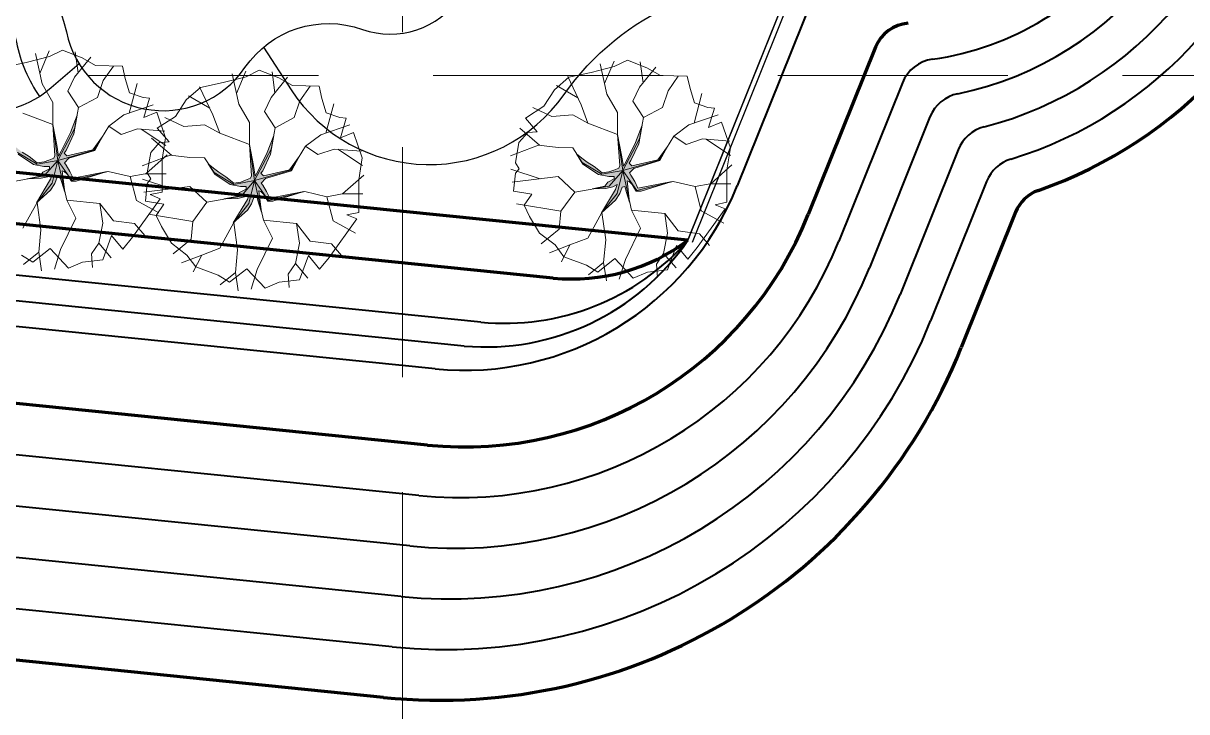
# Model space of a CAD drawing. Header units: feet. Extents: x 10084 to 13321, y 3329 to 8503.
# Drawn here: x 10947.1 to 11038.3, y 4655.7 to 4709.6 of the extents above; entities that cross this region are included whole.
import ezdxf

# ---------------------------------------------------------------- set-up
doc = ezdxf.new("R2010")
doc.units = ezdxf.units.FT
doc.header["$LTSCALE"] = 40
doc.header["$MEASUREMENT"] = 0
doc.linetypes.add('DASHED', pattern=[0.75, 0.5, -0.25])
doc.linetypes.add('HIDDEN', pattern=[0.375, 0.25, -0.125])
for name, color, linetype in [('amenity center', 31, 'Continuous'), ('GRID', 254, 'DASHED'), ('Level 1', 7, 'Continuous'), ('Level 8', 7, 'Continuous')]:
    doc.layers.add(name, color=color, linetype=linetype)

msp = doc.modelspace()

# ---------------------------------------------------------------- hatches: boundary and pattern name
at = {"layer": 'Level 8', "linetype": 'Continuous', "lineweight": 13}
for points in [[(10948.159, 4695.55), (10949.266, 4697.387), (10949.385, 4697.762), (10949.049, 4697.584), (10948.515, 4697.466), (10947.428, 4697.426), (10948.436, 4697.624), (10948.654, 4697.94), (10949.167, 4698.196), (10949.167, 4698.394), (10948.733, 4698.394), (10947.922, 4698.552), (10946.716, 4699.361), (10946.202, 4700.171), (10946.618, 4699.835), (10947.033, 4699.52), (10947.586, 4699.164), (10948.219, 4698.67), (10948.752, 4698.749), (10949.128, 4698.888), (10949.523, 4699.046), (10949.602, 4699.243), (10949.431, 4701.685), (10949.741, 4700.053), (10949.879, 4699.203), (10950.096, 4699.579), (10950.828, 4701.06), (10951.342, 4702.403), (10951.085, 4700.941), (10950.472, 4699.638), (10950.334, 4699.441), (10950.531, 4699.223), (10951.223, 4699.381), (10952.567, 4699.697), (10953.338, 4700.744), (10952.725, 4699.638), (10950.689, 4699.026), (10950.353, 4698.67), (10950.472, 4698.493), (10950.769, 4697.999), (10951.025, 4697.485), (10953.694, 4697.999), (10951.263, 4697.248), (10950.867, 4697.248), (10950.551, 4697.782), (10950.334, 4697.999), (10950.175, 4698.058), (10950.373, 4696.379), (10950.136, 4697.13), (10949.998, 4697.604), (10949.78, 4697.545), (10949.602, 4697.051), (10949.266, 4696.538)], [(10992.409, 4694.761), (10993.516, 4696.597), (10993.635, 4696.972), (10993.299, 4696.795), (10992.765, 4696.676), (10991.678, 4696.637), (10992.686, 4696.834), (10992.903, 4697.15), (10993.417, 4697.407), (10993.417, 4697.604), (10992.982, 4697.604), (10992.172, 4697.762), (10990.966, 4698.572), (10990.452, 4699.382), (10990.867, 4699.046), (10991.282, 4698.73), (10991.836, 4698.375), (10992.468, 4697.881), (10993.002, 4697.96), (10993.378, 4698.098), (10993.773, 4698.256), (10993.852, 4698.454), (10993.68, 4700.896), (10993.99, 4699.263), (10994.129, 4698.414), (10994.346, 4698.789), (10995.078, 4700.271), (10995.592, 4701.613), (10995.335, 4700.152), (10994.722, 4698.849), (10994.583, 4698.651), (10994.781, 4698.434), (10995.473, 4698.592), (10996.817, 4698.908), (10997.588, 4699.954), (10996.975, 4698.849), (10994.939, 4698.236), (10994.603, 4697.881), (10994.722, 4697.703), (10995.018, 4697.21), (10995.275, 4696.696), (10997.944, 4697.21), (10995.512, 4696.459), (10995.117, 4696.459), (10994.801, 4696.992), (10994.583, 4697.21), (10994.425, 4697.269), (10994.623, 4695.59), (10994.386, 4696.341), (10994.247, 4696.815), (10994.03, 4696.755), (10993.852, 4696.262), (10993.516, 4695.748)], [(10963.568, 4693.971), (10964.675, 4695.808), (10964.793, 4696.183), (10964.457, 4696.005), (10963.924, 4695.887), (10962.836, 4695.847), (10963.844, 4696.045), (10964.062, 4696.361), (10964.576, 4696.618), (10964.576, 4696.815), (10964.141, 4696.815), (10963.331, 4696.973), (10962.125, 4697.783), (10961.611, 4698.592), (10962.026, 4698.257), (10962.441, 4697.941), (10962.995, 4697.585), (10963.627, 4697.092), (10964.161, 4697.171), (10964.536, 4697.309), (10964.932, 4697.467), (10965.011, 4697.664), (10964.839, 4700.106), (10965.149, 4698.474), (10965.287, 4697.625), (10965.505, 4698), (10966.236, 4699.481), (10966.75, 4700.824), (10966.493, 4699.363), (10965.88, 4698.059), (10965.742, 4697.862), (10965.94, 4697.645), (10966.631, 4697.802), (10967.976, 4698.118), (10968.746, 4699.165), (10968.134, 4698.059), (10966.098, 4697.447), (10965.762, 4697.092), (10965.88, 4696.914), (10966.177, 4696.42), (10966.434, 4695.907), (10969.102, 4696.42), (10966.671, 4695.67), (10966.276, 4695.67), (10965.959, 4696.203), (10965.742, 4696.42), (10965.584, 4696.479), (10965.781, 4694.801), (10965.544, 4695.551), (10965.406, 4696.025), (10965.189, 4695.966), (10965.011, 4695.472), (10964.675, 4694.959)]]:
    msp.add_hatch(color=7, dxfattribs=at).paths.add_polyline_path(points)

# ---------------------------------------------------------------- linework, layer by layer
at = {"layer": 'amenity center', "color": 7}
for p, q in [((10999.185, 4692.611), (11009.775, 4718.981)), ((10999.552, 4692.463), (11009.987, 4718.446))]:
    msp.add_line(p, q, dxfattribs=at)
at = {"layer": 'amenity center', "color": 7, "ltscale": 100, "flags": 128}
for points in [[(11009.695, 4718.781), (10999.185, 4692.611), (10932.199, 4699.381), (10910.488, 4701.84), (10910.488, 4701.84, -0.149704), (10893.395, 4709.27), (10893.395, 4709.27), (10882.392, 4718.617), (10882.392, 4718.617, -0.099824), (10868.407, 4736.359), (10868.407, 4736.359, -0.047762), (10857.18, 4765.04), (10857.18, 4765.04, -0.086228), (10855.069, 4784.948), (10855.069, 4784.948), (10857.069, 4822.617), (10857.069, 4822.617, -0.041735), (10861.735, 4856.598), (10861.735, 4856.598, -0.02715), (10868.739, 4881.502, -0.025985), (10881.406, 4913.177)], [(10999.185, 4692.611), (11009.775, 4718.981), (11009.775, 4718.981, 0.788532), (11024.628, 4736.983), (11024.628, 4736.983), (11038.26, 4753.119), (11038.26, 4753.119, 0.370535), (11095.921, 4758.668)]]:
    msp.add_lwpolyline(points, format="xyb", dxfattribs=at)
at = {"layer": 'amenity center', "color": 7, "flags": 128}
for points in [[(10931.61, 4739.27, 0.604566), (10930.722, 4716.036, 0.119039), (10940.719, 4713.113, -0.341919), (10946.586, 4708.107, 0.099256), (10948.399, 4703.857)], [(10965.931, 4707.719), (10968.106, 4704.388), (10968.106, 4704.388, 0.530128), (10989.481, 4704.013, -0.137453), (10998.308, 4711.212)], [(10951.496, 4706.43), (10949.302, 4704.531), (10949.302, 4704.531, -0.274703), (10941.508, 4703.133, 0.199482), (10930.117, 4702.734, -0.247639), (10919.529, 4705.894)]]:
    msp.add_lwpolyline(points, format="xyb", dxfattribs=at)
msp.add_lwpolyline([(10947.104, 4730.286), (10943.906, 4733.68), (10943.906, 4733.68, 1.158835), (10932.715, 4719.504, 0.119039), (10940.909, 4717.109, -0.341919), (10950.501, 4708.923, 0.660994), (10964.491, 4706.128, -0.340292), (10973.684, 4709.123, 0.78236), (10980.679, 4719.704, 0.281643), (10955.498, 4726.892, -0.339895), (10947.104, 4730.286)], format="xyb", close=True, dxfattribs=at)
at = {"layer": 'GRID', "color": 252, "linetype": 'HIDDEN', "lineweight": 0, "ltscale": 1.8}
for p, q in [((10976.845, 3736.892), (10976.758, 8414.935)), ((10169.237, 4705.512), (13236.209, 4705.512))]:
    msp.add_line(p, q, dxfattribs=at)
at = {"layer": 'Level 1', "color": 5, "linetype": 'Continuous', "lineweight": 40}
for p, q in [((11009.863, 4713.834), (11003.048, 4696.862)), ((11015.987, 4704.932), (11011.012, 4692.543)), ((11018.149, 4702.266), (11013.408, 4690.459)), ((11020.351, 4699.699), (11015.804, 4688.375)), ((11022.586, 4697.214), (11018.2, 4686.291)), ((10982.968, 4686.209), (10931.346, 4691.426)), ((10981.664, 4684.331), (10931.133, 4689.438)), ((10979.392, 4682.55), (10930.92, 4687.449)), ((10978.099, 4672.63), (10929.854, 4677.506)), ((10977.409, 4668.679), (10929.428, 4673.528)), ((10976.72, 4664.728), (10929.002, 4669.551)), ((10976.03, 4660.778), (10928.575, 4665.574))]:
    msp.add_line(p, q, dxfattribs=at)
at = {"layer": 'Level 1', "color": 5, "linetype": 'Continuous', "lineweight": 70}
for p, q in [((11013.875, 4707.722), (11008.616, 4694.627)), ((10999.185, 4692.611), (10910.657, 4701.558)), ((10988.637, 4689.656), (10931.772, 4695.404)), ((11024.85, 4694.8), (11020.596, 4684.207)), ((10978.789, 4676.58), (10930.28, 4681.483)), ((10975.341, 4656.827), (10928.149, 4661.597))]:
    msp.add_line(p, q, dxfattribs=at)
at = {"layer": 'Level 1', "color": 5, "linetype": 'Continuous', "lineweight": 40}
for centre, radius, start, end in [((11015.043, 4729.763), 23.215, 278.17589, 10.34343), ((11015.043, 4729.763), 26.215, 281.63134, 2.8776), ((11015.043, 4729.763), 29.215, 284.54804, 355.45293), ((11015.043, 4729.763), 32.215, 287.05341, 349.77251), ((11018.771, 4703.814), 3, 98.17589, 158.12066), ((11020.933, 4701.148), 3, 101.63134, 158.12066), ((11023.135, 4698.581), 3, 104.54804, 158.12066), ((11025.37, 4696.096), 3, 107.05341, 158.12066), ((10981.705, 4705.433), 23, 264.22884, 338.12066), ((10981.317, 4704.468), 32, 264.22884, 338.12066), ((10983.333, 4703.478), 19.22, 265.01986, 325.56894), ((10984.878, 4705.113), 19, 264.22857, 318.8523), ((10980.929, 4703.502), 35, 264.22884, 338.12066), ((10980.541, 4702.536), 38, 264.22884, 338.12066), ((10980.153, 4701.57), 41, 264.22884, 338.12066)]:
    msp.add_arc(centre, radius, start, end, dxfattribs=at)
at = {"layer": 'Level 1', "color": 5, "linetype": 'Continuous', "lineweight": 70}
for centre, radius, start, end in [((11015.043, 4729.763), 35.215, 289.23615, 345.21917), ((11016.659, 4706.604), 3, 93.99056, 158.12066), ((11027.634, 4693.682), 3, 109.23615, 158.12066), ((10981.705, 4705.433), 29, 264.22884, 338.12066), ((10990.145, 4704.58), 15, 264.22884, 307.06227), ((10979.765, 4700.604), 44, 264.22884, 338.12066)]:
    msp.add_arc(centre, radius, start, end, dxfattribs=at)
at = {"layer": 'Level 8', "color": 7, "linetype": 'Continuous', "lineweight": 13}
for p, q in [((10948.412, 4705.671), (10949.156, 4707.43)), ((10949.172, 4706.994), (10950.193, 4707.504)), ((10950.193, 4707.504), (10951.725, 4706.901)), ((10951.424, 4705.72), (10951.199, 4707.37)), ((10945.596, 4706.159), (10947.361, 4706.53)), ((10947.361, 4706.53), (10949.172, 4706.994)), ((10948.595, 4704.847), (10948.068, 4707.219)), ((10951.145, 4705.374), (10952.42, 4706.955)), ((10951.725, 4706.901), (10952.793, 4706.298)), ((10992.845, 4704.058), (10992.318, 4706.429)), ((10992.662, 4704.881), (10993.406, 4706.641)), ((10993.422, 4706.205), (10994.443, 4706.715)), ((10994.443, 4706.715), (10995.975, 4706.112)), ((10995.674, 4704.931), (10995.449, 4706.581)), ((10952.793, 4706.298), (10954.883, 4706.252)), ((10953.387, 4705.111), (10954.178, 4706.252)), ((10954.883, 4706.252), (10955.115, 4705.278)), ((10962.769, 4704.952), (10964.58, 4705.415)), ((10964.004, 4703.268), (10963.476, 4705.64)), ((10963.82, 4704.092), (10964.564, 4705.851)), ((10964.58, 4705.415), (10965.602, 4705.926)), ((10965.602, 4705.926), (10967.134, 4705.323)), ((10966.832, 4704.141), (10966.607, 4705.791)), ((10990.823, 4703.223), (10989.768, 4705.419)), ((10989.846, 4705.37), (10991.611, 4705.741)), ((10991.611, 4705.741), (10993.422, 4706.205)), ((10995.395, 4704.585), (10996.669, 4706.166)), ((10995.975, 4706.112), (10997.043, 4705.509)), ((10997.043, 4705.509), (10999.132, 4705.462)), ((10997.637, 4704.321), (10998.428, 4705.463)), ((10999.132, 4705.462), (10999.365, 4704.488)), ((10949.431, 4703.398), (10948.595, 4704.847)), ((10950.617, 4704.276), (10951.145, 4705.374)), ((10952.947, 4703.793), (10953.387, 4705.111)), ((10955.115, 4705.278), (10955.44, 4704.165)), ((10955.415, 4702.57), (10956.036, 4704.879)), ((10959.891, 4703.606), (10961.005, 4704.58)), ((10961.982, 4702.434), (10960.927, 4704.63)), ((10961.005, 4704.58), (10962.769, 4704.952)), ((10966.553, 4703.795), (10967.828, 4705.376)), ((10967.134, 4705.323), (10968.202, 4704.72)), ((10968.202, 4704.72), (10970.291, 4704.673)), ((10968.795, 4703.532), (10969.586, 4704.674)), ((10970.291, 4704.673), (10970.523, 4703.699)), ((10988.732, 4704.396), (10989.846, 4705.37)), ((10990.569, 4703.752), (10988.899, 4704.72)), ((10994.867, 4703.487), (10995.395, 4704.585)), ((10951.453, 4703.003), (10950.617, 4704.276)), ((10951.453, 4703.003), (10952.947, 4703.793)), ((10955.44, 4704.165), (10956.508, 4703.793)), ((10956.508, 4703.793), (10957.018, 4703.747)), ((10957.018, 4703.747), (10956.554, 4702.216)), ((10959.055, 4702.307), (10959.891, 4703.606)), ((10961.728, 4702.962), (10960.058, 4703.93)), ((10966.026, 4702.697), (10966.553, 4703.795)), ((10970.523, 4703.699), (10970.848, 4702.586)), ((10987.896, 4703.097), (10988.732, 4704.396)), ((10993.68, 4702.608), (10992.845, 4704.058)), ((10997.197, 4703.004), (10997.637, 4704.321)), ((10999.365, 4704.488), (10999.69, 4703.375)), ((10999.664, 4701.781), (11000.286, 4704.089)), ((10949.431, 4701.685), (10949.431, 4703.398)), ((10951.145, 4701.334), (10951.453, 4703.003)), ((10955.013, 4702.432), (10957.299, 4703.222)), ((10964.839, 4701.819), (10964.004, 4703.268)), ((10966.861, 4701.424), (10966.026, 4702.697)), ((10968.355, 4702.214), (10968.795, 4703.532)), ((10970.823, 4700.992), (10971.444, 4703.3)), ((10986.457, 4702.169), (10987.896, 4703.097)), ((10988.537, 4702.301), (10987.043, 4703.004)), ((10991.351, 4701.774), (10990.823, 4703.223)), ((10995.702, 4702.213), (10994.867, 4703.487)), ((10995.702, 4702.213), (10997.197, 4703.004)), ((10999.69, 4703.375), (11000.757, 4703.004)), ((11000.757, 4703.004), (11001.268, 4702.958)), ((11001.268, 4702.958), (11000.804, 4701.427)), ((10949.431, 4701.685), (10947.101, 4702.563)), ((10951.342, 4702.403), (10950.828, 4701.06)), ((10951.085, 4700.941), (10951.342, 4702.403)), ((10953.826, 4701.553), (10955.013, 4702.432)), ((10956.554, 4702.216), (10957.576, 4702.634)), ((10957.576, 4702.634), (10958.272, 4700.639)), ((10957.615, 4701.38), (10959.055, 4702.307)), ((10959.696, 4701.512), (10958.201, 4702.214)), ((10962.509, 4700.984), (10961.982, 4702.434)), ((10964.839, 4700.106), (10964.839, 4701.819)), ((10966.861, 4701.424), (10968.355, 4702.214)), ((10970.848, 4702.586), (10971.916, 4702.215)), ((10971.916, 4702.215), (10972.427, 4702.168)), ((10972.427, 4702.168), (10971.962, 4700.637)), ((10987.386, 4701.102), (10986.457, 4702.169)), ((10990.164, 4702.433), (10988.537, 4702.301)), ((10991.351, 4701.774), (10990.164, 4702.433)), ((10993.68, 4700.896), (10991.351, 4701.774)), ((10993.68, 4700.896), (10993.68, 4702.608)), ((10995.395, 4700.544), (10995.702, 4702.213)), ((10999.263, 4701.642), (11001.549, 4702.433)), ((11000.804, 4701.427), (11001.825, 4701.844)), ((11001.825, 4701.844), (11002.522, 4699.85)), ((10949.431, 4701.685), (10949.602, 4699.243)), ((10949.741, 4700.053), (10949.431, 4701.685)), ((10949.828, 4698.857), (10949.431, 4701.685)), ((10949.828, 4698.857), (10951.145, 4701.334)), ((10950.828, 4701.06), (10950.096, 4699.579)), ((10950.472, 4699.638), (10951.085, 4700.941)), ((10952.683, 4699.665), (10953.826, 4701.553)), ((10953.826, 4701.553), (10954.793, 4700.894)), ((10954.793, 4700.894), (10956.068, 4701.334)), ((10956.068, 4701.334), (10958.222, 4701.158)), ((10956.355, 4701.31), (10958.286, 4700.034)), ((10958.544, 4700.313), (10957.615, 4701.38)), ((10961.322, 4701.643), (10959.696, 4701.512)), ((10962.509, 4700.984), (10961.322, 4701.643)), ((10964.839, 4700.106), (10962.509, 4700.984)), ((10966.553, 4699.755), (10966.861, 4701.424)), ((10969.235, 4699.974), (10970.422, 4700.853)), ((10970.422, 4700.853), (10972.707, 4701.643)), ((10971.962, 4700.637), (10972.984, 4701.055)), ((10972.984, 4701.055), (10973.68, 4699.06)), ((10985.946, 4700.267), (10986.643, 4701.056)), ((10987.569, 4700.051), (10986.015, 4701.388)), ((10986.643, 4701.056), (10987.386, 4701.102)), ((10993.68, 4700.896), (10993.852, 4698.454)), ((10993.99, 4699.263), (10993.68, 4700.896)), ((10994.078, 4698.068), (10993.68, 4700.896)), ((10995.592, 4701.613), (10995.078, 4700.271)), ((10995.335, 4700.152), (10995.592, 4701.613)), ((10998.076, 4700.764), (10999.263, 4701.642)), ((10949.879, 4699.203), (10949.741, 4700.053)), ((10953.338, 4700.744), (10952.567, 4699.697)), ((10952.725, 4699.638), (10953.338, 4700.744)), ((10957.105, 4699.478), (10957.801, 4700.266)), ((10958.727, 4699.262), (10957.174, 4700.598)), ((10957.801, 4700.266), (10958.544, 4700.313)), ((10958.272, 4700.639), (10957.993, 4698.923)), ((10964.839, 4700.106), (10965.011, 4697.664)), ((10965.149, 4698.474), (10964.839, 4700.106)), ((10965.237, 4697.278), (10964.839, 4700.106)), ((10966.75, 4700.824), (10966.236, 4699.481)), ((10966.493, 4699.363), (10966.75, 4700.824)), ((10968.092, 4698.086), (10969.235, 4699.974)), ((10969.235, 4699.974), (10970.202, 4699.316)), ((10987.482, 4700.061), (10985.284, 4699.227)), ((10985.681, 4698.675), (10985.946, 4700.267)), ((10989.021, 4699.885), (10987.482, 4700.061)), ((10994.078, 4698.068), (10995.395, 4700.544)), ((10995.078, 4700.271), (10994.346, 4698.789)), ((10994.722, 4698.849), (10995.335, 4700.152)), ((10997.588, 4699.954), (10996.817, 4698.908)), ((10996.933, 4698.875), (10998.076, 4700.764)), ((10996.975, 4698.849), (10997.588, 4699.954)), ((10998.076, 4700.764), (10999.043, 4700.105)), ((10999.043, 4700.105), (11000.318, 4700.544)), ((11000.318, 4700.544), (11002.472, 4700.368)), ((11000.605, 4700.521), (11002.535, 4699.244)), ((10948.2, 4698.567), (10946.661, 4699.489)), ((10946.716, 4699.361), (10947.922, 4698.552)), ((10947.586, 4699.164), (10947.033, 4699.52)), ((10948.219, 4698.67), (10947.586, 4699.164)), ((10949.523, 4699.046), (10949.128, 4698.888)), ((10949.602, 4699.243), (10949.523, 4699.046)), ((10949.828, 4698.857), (10952.683, 4699.665)), ((10950.096, 4699.579), (10949.879, 4699.203)), ((10950.334, 4699.441), (10950.472, 4699.638)), ((10950.531, 4699.223), (10950.334, 4699.441)), ((10950.353, 4698.67), (10950.689, 4699.026)), ((10951.223, 4699.381), (10950.531, 4699.223)), ((10950.689, 4699.026), (10952.725, 4699.638)), ((10952.567, 4699.697), (10951.223, 4699.381)), ((10958.641, 4699.272), (10956.443, 4698.437)), ((10956.724, 4697.82), (10958.384, 4699.298)), ((10956.84, 4697.885), (10957.105, 4699.478)), ((10960.179, 4699.096), (10958.641, 4699.272)), ((10961.322, 4699.052), (10960.179, 4699.096)), ((10962.069, 4697.91), (10961.322, 4699.052)), ((10965.237, 4697.278), (10966.553, 4699.755)), ((10966.236, 4699.481), (10965.505, 4698)), ((10965.88, 4698.059), (10966.493, 4699.363)), ((10968.746, 4699.165), (10967.976, 4698.118)), ((10968.134, 4698.059), (10968.746, 4699.165)), ((10970.202, 4699.316), (10971.477, 4699.755)), ((10971.477, 4699.755), (10973.63, 4699.579)), ((10971.764, 4699.731), (10973.694, 4698.455)), ((10973.68, 4699.06), (10973.402, 4697.344)), ((10990.164, 4699.841), (10989.021, 4699.885)), ((10990.911, 4698.7), (10990.164, 4699.841)), ((10990.867, 4699.046), (10990.452, 4699.382)), ((10990.452, 4699.382), (10990.966, 4698.572)), ((10991.282, 4698.73), (10990.867, 4699.046)), ((10994.129, 4698.414), (10993.99, 4699.263)), ((11002.522, 4699.85), (11002.243, 4698.133)), ((10947.922, 4698.552), (10948.733, 4698.394)), ((10949.828, 4698.857), (10948.2, 4698.567)), ((10948.752, 4698.749), (10948.219, 4698.67)), ((10949.167, 4698.196), (10948.654, 4697.94)), ((10948.733, 4698.394), (10949.167, 4698.394)), ((10949.128, 4698.888), (10948.752, 4698.749)), ((10949.828, 4698.857), (10948.771, 4697.644)), ((10949.167, 4698.394), (10949.167, 4698.196)), ((10949.828, 4698.857), (10949.387, 4697.073)), ((10949.828, 4698.857), (10950.529, 4695.756)), ((10949.828, 4698.857), (10950.925, 4697.293)), ((10950.472, 4698.493), (10950.353, 4698.67)), ((10950.769, 4697.999), (10950.472, 4698.493)), ((10957.993, 4698.923), (10957.993, 4697.438)), ((10962.026, 4698.257), (10961.611, 4698.592)), ((10961.611, 4698.592), (10962.125, 4697.783)), ((10962.441, 4697.941), (10962.026, 4698.257)), ((10965.287, 4697.625), (10965.149, 4698.474)), ((10967.976, 4698.118), (10966.631, 4697.802)), ((10987.602, 4697.429), (10985.316, 4698.188)), ((10985.676, 4697.853), (10985.955, 4698.213)), ((10985.955, 4698.213), (10985.681, 4698.675)), ((10992.45, 4697.777), (10990.911, 4698.7)), ((10990.966, 4698.572), (10992.172, 4697.762)), ((10991.836, 4698.375), (10991.282, 4698.73)), ((10992.468, 4697.881), (10991.836, 4698.375)), ((10993.773, 4698.256), (10993.378, 4698.098)), ((10993.852, 4698.454), (10993.773, 4698.256)), ((10994.078, 4698.068), (10996.933, 4698.875)), ((10994.346, 4698.789), (10994.129, 4698.414)), ((10994.583, 4698.651), (10994.722, 4698.849)), ((10994.781, 4698.434), (10994.583, 4698.651)), ((10994.603, 4697.881), (10994.939, 4698.236)), ((10995.473, 4698.592), (10994.781, 4698.434)), ((10994.939, 4698.236), (10996.975, 4698.849)), ((10996.817, 4698.908), (10995.473, 4698.592)), ((11000.974, 4697.031), (11002.634, 4698.508)), ((11002.243, 4698.133), (11002.243, 4696.649)), ((10948.771, 4697.644), (10946.09, 4697.161)), ((10948.436, 4697.624), (10947.428, 4697.426)), ((10947.428, 4697.426), (10948.515, 4697.466)), ((10949.266, 4697.387), (10948.159, 4695.55)), ((10948.654, 4697.94), (10948.436, 4697.624)), ((10948.515, 4697.466), (10949.049, 4697.584)), ((10949.049, 4697.584), (10949.385, 4697.762)), ((10949.385, 4697.762), (10949.266, 4697.387)), ((10949.602, 4697.051), (10949.78, 4697.545)), ((10949.78, 4697.545), (10949.998, 4697.604)), ((10949.998, 4697.604), (10950.136, 4697.13)), ((10950.373, 4696.379), (10950.175, 4698.058)), ((10950.175, 4698.058), (10950.334, 4697.999)), ((10950.334, 4697.999), (10950.551, 4697.782)), ((10950.551, 4697.782), (10950.867, 4697.248)), ((10951.025, 4697.485), (10950.769, 4697.999)), ((10950.867, 4697.248), (10951.263, 4697.248)), ((10950.925, 4697.293), (10953.782, 4697.996)), ((10953.694, 4697.999), (10951.025, 4697.485)), ((10951.263, 4697.248), (10953.694, 4697.999)), ((10953.782, 4697.996), (10955.497, 4697.6)), ((10955.497, 4697.6), (10956.684, 4697.82)), ((10955.497, 4697.6), (10955.98, 4695.712)), ((10958.761, 4696.639), (10956.475, 4697.399)), ((10956.684, 4697.82), (10958.31, 4697.82)), ((10956.835, 4697.064), (10957.113, 4697.424)), ((10957.113, 4697.424), (10956.84, 4697.885)), ((10957.993, 4697.438), (10957.993, 4696.371)), ((10963.608, 4696.988), (10962.069, 4697.91)), ((10962.125, 4697.783), (10963.331, 4696.973)), ((10962.995, 4697.585), (10962.441, 4697.941)), ((10963.627, 4697.092), (10962.995, 4697.585)), ((10965.237, 4697.278), (10963.608, 4696.988)), ((10964.536, 4697.309), (10964.161, 4697.171)), ((10965.237, 4697.278), (10964.18, 4696.066)), ((10964.932, 4697.467), (10964.536, 4697.309)), ((10965.237, 4697.278), (10964.795, 4695.495)), ((10965.011, 4697.664), (10964.932, 4697.467)), ((10965.237, 4697.278), (10968.092, 4698.086)), ((10965.237, 4697.278), (10965.938, 4694.177)), ((10965.237, 4697.278), (10966.334, 4695.714)), ((10965.505, 4698), (10965.287, 4697.625)), ((10965.742, 4697.862), (10965.88, 4698.059)), ((10965.94, 4697.645), (10965.742, 4697.862)), ((10965.762, 4697.092), (10966.098, 4697.447)), ((10966.631, 4697.802), (10965.94, 4697.645)), ((10966.098, 4697.447), (10968.134, 4698.059)), ((10972.132, 4696.241), (10973.793, 4697.719)), ((10973.402, 4697.344), (10973.402, 4695.859)), ((10989.021, 4697.602), (10985.416, 4697.162)), ((10985.528, 4696.463), (10985.676, 4697.853)), ((10990.34, 4696.372), (10989.021, 4697.602)), ((10992.172, 4697.762), (10992.982, 4697.604)), ((10994.078, 4698.068), (10992.45, 4697.777)), ((10993.002, 4697.96), (10992.468, 4697.881)), ((10993.417, 4697.407), (10992.903, 4697.15)), ((10992.982, 4697.604), (10993.417, 4697.604)), ((10993.378, 4698.098), (10993.002, 4697.96)), ((10994.078, 4698.068), (10993.021, 4696.855)), ((10993.417, 4697.604), (10993.417, 4697.407)), ((10994.078, 4698.068), (10993.636, 4696.284)), ((10994.078, 4698.068), (10994.779, 4694.967)), ((10994.078, 4698.068), (10995.175, 4696.504)), ((10994.623, 4695.59), (10994.425, 4697.269)), ((10994.425, 4697.269), (10994.583, 4697.21)), ((10994.583, 4697.21), (10994.801, 4696.992)), ((10994.722, 4697.703), (10994.603, 4697.881)), ((10995.018, 4697.21), (10994.722, 4697.703)), ((10995.275, 4696.696), (10995.018, 4697.21)), ((10995.175, 4696.504), (10998.032, 4697.206)), ((10997.944, 4697.21), (10995.275, 4696.696)), ((10995.512, 4696.459), (10997.944, 4697.21)), ((10998.032, 4697.206), (10999.746, 4696.811)), ((10948.159, 4695.55), (10949.266, 4696.538)), ((10949.387, 4697.073), (10948.2, 4695.58)), ((10949.266, 4696.538), (10949.602, 4697.051)), ((10950.136, 4697.13), (10950.373, 4696.379)), ((10960.179, 4696.812), (10956.575, 4696.373)), ((10956.687, 4695.674), (10956.835, 4697.064)), ((10957.993, 4696.371), (10957.065, 4696.186)), ((10961.498, 4695.583), (10960.179, 4696.812)), ((10963.331, 4696.973), (10964.141, 4696.815)), ((10964.161, 4697.171), (10963.627, 4697.092)), ((10964.062, 4696.361), (10963.844, 4696.045)), ((10964.576, 4696.618), (10964.062, 4696.361)), ((10964.141, 4696.815), (10964.576, 4696.815)), ((10964.576, 4696.815), (10964.576, 4696.618)), ((10965.781, 4694.801), (10965.584, 4696.479)), ((10965.584, 4696.479), (10965.742, 4696.42)), ((10965.742, 4696.42), (10965.959, 4696.203)), ((10965.88, 4696.914), (10965.762, 4697.092)), ((10966.177, 4696.42), (10965.88, 4696.914)), ((10966.434, 4695.907), (10966.177, 4696.42)), ((10966.334, 4695.714), (10969.191, 4696.417)), ((10969.102, 4696.42), (10966.434, 4695.907)), ((10966.671, 4695.67), (10969.102, 4696.42)), ((10969.191, 4696.417), (10970.905, 4696.022)), ((10986.968, 4696.231), (10985.528, 4696.463)), ((10990.34, 4696.372), (10989.24, 4694.879)), ((10993.021, 4696.855), (10990.34, 4696.372)), ((10992.686, 4696.834), (10991.678, 4696.637)), ((10991.678, 4696.637), (10992.765, 4696.676)), ((10993.516, 4696.597), (10992.409, 4694.761)), ((10992.903, 4697.15), (10992.686, 4696.834)), ((10992.765, 4696.676), (10993.299, 4696.795)), ((10993.299, 4696.795), (10993.635, 4696.972)), ((10993.635, 4696.972), (10993.516, 4696.597)), ((10993.852, 4696.262), (10994.03, 4696.755)), ((10994.03, 4696.755), (10994.247, 4696.815)), ((10994.247, 4696.815), (10994.386, 4696.341)), ((10994.386, 4696.341), (10994.623, 4695.59)), ((10994.801, 4696.992), (10995.117, 4696.459)), ((10995.117, 4696.459), (10995.512, 4696.459)), ((10999.746, 4696.811), (11000.933, 4697.031)), ((10999.746, 4696.811), (11000.23, 4694.923)), ((11000.933, 4697.031), (11002.56, 4697.031)), ((11002.243, 4696.649), (11002.243, 4695.582)), ((10948.2, 4695.58), (10947.101, 4693.56)), ((10948.2, 4695.58), (10948.507, 4693.428)), ((10950.529, 4695.756), (10951.233, 4694.35)), ((10950.529, 4695.756), (10953.123, 4695.492)), ((10953.123, 4695.492), (10954.178, 4694.131)), ((10953.123, 4695.492), (10953.343, 4693.955)), ((10957.854, 4695.861), (10955.672, 4692.846)), ((10955.98, 4695.712), (10957.739, 4694.746)), ((10958.126, 4695.442), (10956.687, 4695.674)), ((10957.065, 4696.186), (10957.854, 4695.861)), ((10957.523, 4694.56), (10958.126, 4695.442)), ((10961.498, 4695.583), (10960.399, 4694.089)), ((10964.18, 4696.066), (10961.498, 4695.583)), ((10963.844, 4696.045), (10962.836, 4695.847)), ((10962.836, 4695.847), (10963.924, 4695.887)), ((10964.675, 4695.808), (10963.568, 4693.971)), ((10964.795, 4695.495), (10963.608, 4694.001)), ((10963.924, 4695.887), (10964.457, 4696.005)), ((10964.457, 4696.005), (10964.793, 4696.183)), ((10964.793, 4696.183), (10964.675, 4695.808)), ((10964.675, 4694.959), (10965.011, 4695.472)), ((10965.011, 4695.472), (10965.189, 4695.966)), ((10965.189, 4695.966), (10965.406, 4696.025)), ((10965.406, 4696.025), (10965.544, 4695.551)), ((10965.544, 4695.551), (10965.781, 4694.801)), ((10965.959, 4696.203), (10966.276, 4695.67)), ((10966.276, 4695.67), (10966.671, 4695.67)), ((10970.905, 4696.022), (10972.092, 4696.241)), ((10970.905, 4696.022), (10971.389, 4694.133)), ((10972.092, 4696.241), (10973.718, 4696.241)), ((10973.402, 4695.859), (10973.402, 4694.792)), ((10989.24, 4694.879), (10985.768, 4695.45)), ((10986.364, 4695.35), (10986.968, 4696.231)), ((10992.409, 4694.761), (10993.516, 4695.748)), ((10993.636, 4696.284), (10992.45, 4694.791)), ((10993.516, 4695.748), (10993.852, 4696.262)), ((11002.243, 4695.582), (11001.315, 4695.396)), ((11001.315, 4695.396), (11002.104, 4695.072)), ((10960.399, 4694.089), (10956.926, 4694.66)), ((10957.941, 4693.679), (10957.523, 4694.56)), ((10963.568, 4693.971), (10964.675, 4694.959)), ((10973.402, 4694.792), (10972.473, 4694.607)), ((10972.473, 4694.607), (10973.263, 4694.282)), ((10986.782, 4694.468), (10986.364, 4695.35)), ((10987.571, 4693.169), (10986.782, 4694.468)), ((10989.24, 4694.879), (10989.109, 4693.473)), ((10992.45, 4694.791), (10991.351, 4692.771)), ((10992.45, 4694.791), (10992.757, 4692.639)), ((10994.779, 4694.967), (10995.483, 4693.561)), ((10994.779, 4694.967), (10997.373, 4694.703)), ((10997.373, 4694.703), (10998.428, 4693.342)), ((10997.373, 4694.703), (10997.593, 4693.166)), ((11002.104, 4695.072), (10999.922, 4692.056)), ((11000.23, 4694.923), (11001.988, 4693.956)), ((10951.233, 4694.35), (10950.046, 4691.891)), ((10953.343, 4693.955), (10953.035, 4692.374)), ((10954.178, 4694.131), (10955.848, 4693.911)), ((10955.848, 4693.911), (10956.64, 4692.989)), ((10958.73, 4692.38), (10957.941, 4693.679)), ((10960.399, 4694.089), (10960.267, 4692.684)), ((10963.608, 4694.001), (10962.509, 4691.981)), ((10963.608, 4694.001), (10963.916, 4691.849)), ((10965.938, 4694.177), (10966.641, 4692.772)), ((10965.938, 4694.177), (10968.531, 4693.914)), ((10968.531, 4693.914), (10969.586, 4692.552)), ((10968.531, 4693.914), (10968.751, 4692.376)), ((10973.263, 4694.282), (10971.08, 4691.267)), ((10971.389, 4694.133), (10973.147, 4693.167)), ((10995.483, 4693.561), (10994.296, 4691.102)), ((10948.507, 4693.428), (10948.332, 4691.671)), ((10954.047, 4692.985), (10953.35, 4691.083)), ((10954.929, 4691.918), (10954.047, 4692.985)), ((10955.672, 4692.846), (10954.929, 4691.918)), ((10960.267, 4692.684), (10958.861, 4691.542)), ((10966.641, 4692.772), (10965.454, 4690.312)), ((10988.778, 4692.242), (10987.571, 4693.169)), ((10989.109, 4693.473), (10987.702, 4692.331)), ((10991.351, 4692.771), (10989.944, 4692.243)), ((10997.593, 4693.166), (10997.285, 4691.585)), ((10998.428, 4693.342), (11000.098, 4693.122)), ((11000.098, 4693.122), (11000.889, 4692.2)), ((10949.218, 4691.964), (10947.872, 4690.897)), ((10950.657, 4690.433), (10949.218, 4691.964)), ((10950.046, 4691.891), (10949.562, 4690.354)), ((10953.035, 4692.374), (10952.464, 4691.54)), ((10953.035, 4692.374), (10954.014, 4691.234)), ((10959.937, 4691.452), (10958.73, 4692.38)), ((10962.509, 4691.981), (10961.102, 4691.454)), ((10963.916, 4691.849), (10963.74, 4690.093)), ((10968.751, 4692.376), (10968.443, 4690.795)), ((10969.586, 4692.552), (10971.257, 4692.333)), ((10971.257, 4692.333), (10972.048, 4691.41)), ((10989.944, 4692.243), (10988.355, 4691.632)), ((10989.475, 4691.314), (10988.778, 4692.242)), ((10989.944, 4692.243), (10989.284, 4690.926)), ((10992.757, 4692.639), (10992.581, 4690.882)), ((10998.297, 4692.195), (10997.6, 4690.293)), ((10999.179, 4691.128), (10998.297, 4692.195)), ((10999.922, 4692.056), (10999.179, 4691.128)), ((10947.872, 4690.897), (10946.989, 4691.454)), ((10948.332, 4691.671), (10947.145, 4690.705)), ((10948.332, 4691.671), (10948.553, 4690.222)), ((10951.772, 4690.897), (10950.657, 4690.433)), ((10953.35, 4691.083), (10951.772, 4690.897)), ((10952.464, 4691.54), (10952.551, 4690.486)), ((10961.102, 4691.454), (10959.513, 4690.843)), ((10960.633, 4690.525), (10959.937, 4691.452)), ((10961.102, 4691.454), (10960.443, 4690.137)), ((10969.455, 4691.406), (10968.759, 4689.504)), ((10970.337, 4690.339), (10969.455, 4691.406)), ((10971.08, 4691.267), (10970.337, 4690.339)), ((10991.239, 4690.665), (10989.475, 4691.314)), ((10992.581, 4690.882), (10991.395, 4689.916)), ((10993.468, 4691.175), (10992.121, 4690.108)), ((10992.581, 4690.882), (10992.803, 4689.432)), ((10994.907, 4689.644), (10993.468, 4691.175)), ((10994.296, 4691.102), (10993.812, 4689.564)), ((10997.285, 4691.585), (10996.713, 4690.75)), ((10997.285, 4691.585), (10998.264, 4690.444)), ((10962.398, 4689.875), (10960.633, 4690.525)), ((10963.74, 4690.093), (10962.553, 4689.126)), ((10964.627, 4690.385), (10963.28, 4689.319)), ((10963.74, 4690.093), (10963.961, 4688.643)), ((10966.066, 4688.855), (10964.627, 4690.385)), ((10965.454, 4690.312), (10964.971, 4688.775)), ((10968.443, 4690.795), (10967.872, 4689.961)), ((10967.872, 4689.961), (10967.96, 4688.907)), ((10968.443, 4690.795), (10969.422, 4689.655)), ((10992.121, 4690.108), (10991.239, 4690.665)), ((10996.022, 4690.108), (10994.907, 4689.644)), ((10997.6, 4690.293), (10996.022, 4690.108)), ((10996.713, 4690.75), (10996.801, 4689.696)), ((10963.28, 4689.319), (10962.398, 4689.875)), ((10967.18, 4689.319), (10966.066, 4688.855)), ((10968.759, 4689.504), (10967.18, 4689.319))]:
    msp.add_line(p, q, dxfattribs=at)

doc.saveas('drawing.dxf')
